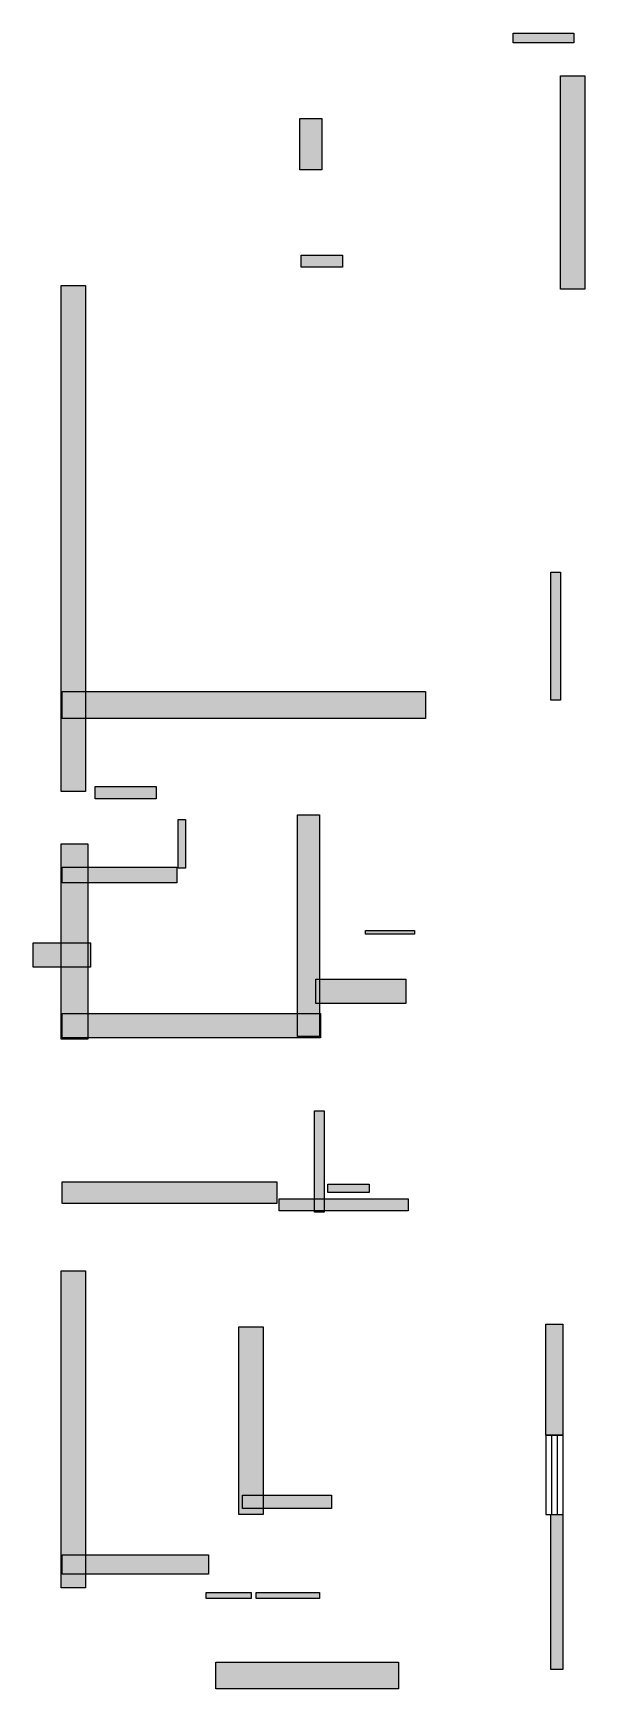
# Model space of a CAD drawing. Header units: millimetres. Extents: x 44 to 4030, y 158 to 12109.
import ezdxf

# ---------------------------------------------------------------- set-up
doc = ezdxf.new("R2010")
doc.units = ezdxf.units.MM
doc.layers.add('WALL', color=7, linetype='Continuous')
doc.layers.add('WINDOW', color=5, linetype='Continuous')

msp = doc.modelspace()

# ---------------------------------------------------------------- hatches: boundary and pattern name
at = {"layer": 'WALL'}
h = msp.add_hatch(color=256, dxfattribs=at)
h.dxf.hatch_style = 1
h.paths.add_polyline_path([(3511.2, 12108.8), (3951.2, 12108.8), (3951.2, 12038.4), (3511.2, 12038.4)])
h = msp.add_hatch(color=256, dxfattribs=at)
h.dxf.hatch_style = 1
h.paths.add_polyline_path([(3854.4, 11800.8), (4030.4, 11800.8), (4030.4, 10260.8), (3854.4, 10260.8)])
h = msp.add_hatch(color=256, dxfattribs=at)
h.dxf.hatch_style = 1
h.paths.add_polyline_path([(1971.2, 11492.8), (2129.6, 11492.8), (2129.6, 11123.2), (1971.2, 11123.2)])
h = msp.add_hatch(color=256, dxfattribs=at)
h.dxf.hatch_style = 1
h.paths.add_polyline_path([(1980, 10507.2), (2279.2, 10507.2), (2279.2, 10419.2), (1980, 10419.2)])
h = msp.add_hatch(color=256, dxfattribs=at)
h.dxf.hatch_style = 1
h.paths.add_polyline_path([(246.4, 10287.2), (422.4, 10287.2), (422.4, 6635.2), (246.4, 6635.2)])
h = msp.add_hatch(color=256, dxfattribs=at)
h.dxf.hatch_style = 1
h.paths.add_polyline_path([(3784, 8219.2), (3854.4, 8219.2), (3854.4, 7295.2), (3784, 7295.2)])
h = msp.add_hatch(color=256, dxfattribs=at)
h.dxf.hatch_style = 1
h.paths.add_polyline_path([(255.2, 7356.8), (2877.6, 7356.8), (2877.6, 7163.2), (255.2, 7163.2)])
h = msp.add_hatch(color=256, dxfattribs=at)
h.dxf.hatch_style = 1
h.paths.add_polyline_path([(492.8, 6670.4), (932.8, 6670.4), (932.8, 6582.4), (492.8, 6582.4)])
h = msp.add_hatch(color=256, dxfattribs=at)
h.dxf.hatch_style = 1
h.paths.add_polyline_path([(1953.6, 6468), (2112, 6468), (2112, 4866.4), (1953.6, 4866.4)])
h = msp.add_hatch(color=256, dxfattribs=at)
h.dxf.hatch_style = 1
h.paths.add_polyline_path([(1091.2, 6432.8), (1144, 6432.8), (1144, 6080.8), (1091.2, 6080.8)])
h = msp.add_hatch(color=256, dxfattribs=at)
h.dxf.hatch_style = 1
h.paths.add_polyline_path([(246.4, 6256.8), (440, 6256.8), (440, 4848.8), (246.4, 4848.8)])
h = msp.add_hatch(color=256, dxfattribs=at)
h.dxf.hatch_style = 1
h.paths.add_polyline_path([(255.2, 6089.6), (1082.4, 6089.6), (1082.4, 5975.2), (255.2, 5975.2)])
h = msp.add_hatch(color=256, dxfattribs=at)
h.dxf.hatch_style = 1
h.paths.add_polyline_path([(2446.4, 5632), (2798.4, 5632), (2798.4, 5605.6), (2446.4, 5605.6)])
h = msp.add_hatch(color=256, dxfattribs=at)
h.dxf.hatch_style = 1
h.paths.add_polyline_path([(44, 5544), (457.6, 5544), (457.6, 5368), (44, 5368)])
h = msp.add_hatch(color=256, dxfattribs=at)
h.dxf.hatch_style = 1
h.paths.add_polyline_path([(2085.6, 5280), (2736.8, 5280), (2736.8, 5104), (2085.6, 5104)])
h = msp.add_hatch(color=256, dxfattribs=at)
h.dxf.hatch_style = 1
h.paths.add_polyline_path([(255.2, 5033.6), (2120.8, 5033.6), (2120.8, 4857.6), (255.2, 4857.6)])
h = msp.add_hatch(color=256, dxfattribs=at)
h.dxf.hatch_style = 1
h.paths.add_polyline_path([(2076.8, 4329.6), (2147.2, 4329.6), (2147.2, 3599.2), (2076.8, 3599.2)])
h = msp.add_hatch(color=256, dxfattribs=at)
h.dxf.hatch_style = 1
h.paths.add_polyline_path([(255.2, 3819.2), (1804, 3819.2), (1804, 3660.8), (255.2, 3660.8)])
h = msp.add_hatch(color=256, dxfattribs=at)
h.dxf.hatch_style = 1
h.paths.add_polyline_path([(2173.6, 3801.6), (2472.8, 3801.6), (2472.8, 3740), (2173.6, 3740)])
h = msp.add_hatch(color=256, dxfattribs=at)
h.dxf.hatch_style = 1
h.paths.add_polyline_path([(1821.6, 3696), (2754.4, 3696), (2754.4, 3608), (1821.6, 3608)])
h = msp.add_hatch(color=256, dxfattribs=at)
h.dxf.hatch_style = 1
h.paths.add_polyline_path([(246.4, 3176.8), (422.4, 3176.8), (422.4, 888.8), (246.4, 888.8)])
h = msp.add_hatch(color=256, dxfattribs=at)
h.dxf.hatch_style = 1
h.paths.add_polyline_path([(1531.2, 2772), (1707.2, 2772), (1707.2, 1416.8), (1531.2, 1416.8)])
h = msp.add_hatch(color=256, dxfattribs=at)
h.dxf.hatch_style = 1
h.paths.add_polyline_path([(3748.8, 2789.6), (3872, 2789.6), (3872, 1988.8), (3748.8, 1988.8)])
h = msp.add_hatch(color=256, dxfattribs=at)
h.dxf.hatch_style = 1
h.paths.add_polyline_path([(1557.6, 1557.6), (2200, 1557.6), (2200, 1460.8), (1557.6, 1460.8)])
h = msp.add_hatch(color=256, dxfattribs=at)
h.dxf.hatch_style = 1
h.paths.add_polyline_path([(3784, 1416.8), (3872, 1416.8), (3872, 299.2), (3784, 299.2)])
h = msp.add_hatch(color=256, dxfattribs=at)
h.dxf.hatch_style = 1
h.paths.add_polyline_path([(255.2, 1126.4), (1311.2, 1126.4), (1311.2, 985.6), (255.2, 985.6)])
h = msp.add_hatch(color=256, dxfattribs=at)
h.dxf.hatch_style = 1
h.paths.add_polyline_path([(1293.6, 853.6), (1619.2, 853.6), (1619.2, 809.6), (1293.6, 809.6)])
h = msp.add_hatch(color=256, dxfattribs=at)
h.dxf.hatch_style = 1
h.paths.add_polyline_path([(1654.4, 853.6), (2112, 853.6), (2112, 809.6), (1654.4, 809.6)])
h = msp.add_hatch(color=256, dxfattribs=at)
h.dxf.hatch_style = 1
h.paths.add_polyline_path([(1364, 352), (2684, 352), (2684, 158.4), (1364, 158.4)])

# ---------------------------------------------------------------- linework, layer by layer
for points in [[(3511.2, 12108.8), (3951.2, 12108.8), (3951.2, 12038.4), (3511.2, 12038.4)], [(3854.4, 11800.8), (4030.4, 11800.8), (4030.4, 10260.8), (3854.4, 10260.8)], [(1971.2, 11492.8), (2129.6, 11492.8), (2129.6, 11123.2), (1971.2, 11123.2)], [(1980, 10507.2), (2279.2, 10507.2), (2279.2, 10419.2), (1980, 10419.2)], [(246.4, 10287.2), (422.4, 10287.2), (422.4, 6635.2), (246.4, 6635.2)], [(3784, 8219.2), (3854.4, 8219.2), (3854.4, 7295.2), (3784, 7295.2)], [(255.2, 7356.8), (2877.6, 7356.8), (2877.6, 7163.2), (255.2, 7163.2)], [(492.8, 6670.4), (932.8, 6670.4), (932.8, 6582.4), (492.8, 6582.4)], [(1953.6, 6468), (2112, 6468), (2112, 4866.4), (1953.6, 4866.4)], [(1091.2, 6432.8), (1144, 6432.8), (1144, 6080.8), (1091.2, 6080.8)], [(246.4, 6256.8), (440, 6256.8), (440, 4848.8), (246.4, 4848.8)], [(255.2, 6089.6), (1082.4, 6089.6), (1082.4, 5975.2), (255.2, 5975.2)], [(2446.4, 5632), (2798.4, 5632), (2798.4, 5605.6), (2446.4, 5605.6)], [(44, 5544), (457.6, 5544), (457.6, 5368), (44, 5368)], [(2085.6, 5280), (2736.8, 5280), (2736.8, 5104), (2085.6, 5104)], [(255.2, 5033.6), (2120.8, 5033.6), (2120.8, 4857.6), (255.2, 4857.6)], [(2076.8, 4329.6), (2147.2, 4329.6), (2147.2, 3599.2), (2076.8, 3599.2)], [(255.2, 3819.2), (1804, 3819.2), (1804, 3660.8), (255.2, 3660.8)], [(2173.6, 3801.6), (2472.8, 3801.6), (2472.8, 3740), (2173.6, 3740)], [(1821.6, 3696), (2754.4, 3696), (2754.4, 3608), (1821.6, 3608)], [(246.4, 3176.8), (422.4, 3176.8), (422.4, 888.8), (246.4, 888.8)], [(1531.2, 2772), (1707.2, 2772), (1707.2, 1416.8), (1531.2, 1416.8)], [(3748.8, 2789.6), (3872, 2789.6), (3872, 1988.8), (3748.8, 1988.8)], [(1557.6, 1557.6), (2200, 1557.6), (2200, 1460.8), (1557.6, 1460.8)], [(3784, 1416.8), (3872, 1416.8), (3872, 299.2), (3784, 299.2)], [(255.2, 1126.4), (1311.2, 1126.4), (1311.2, 985.6), (255.2, 985.6)], [(1293.6, 853.6), (1619.2, 853.6), (1619.2, 809.6), (1293.6, 809.6)], [(1654.4, 853.6), (2112, 853.6), (2112, 809.6), (1654.4, 809.6)], [(1364, 352), (2684, 352), (2684, 158.4), (1364, 158.4)]]:
    msp.add_lwpolyline(points, close=True, dxfattribs=at)
at = {"layer": 'WINDOW'}
for p, q in [((3748.8, 1988.8), (3748.8, 1416.8)), ((3748.8, 1988.8), (3872, 1988.8)), ((3789.9, 1988.8), (3789.9, 1416.8)), ((3830.9, 1988.8), (3830.9, 1416.8)), ((3872, 1988.8), (3872, 1416.8)), ((3748.8, 1416.8), (3872, 1416.8))]:
    msp.add_line(p, q, dxfattribs=at)

doc.saveas('drawing.dxf')
